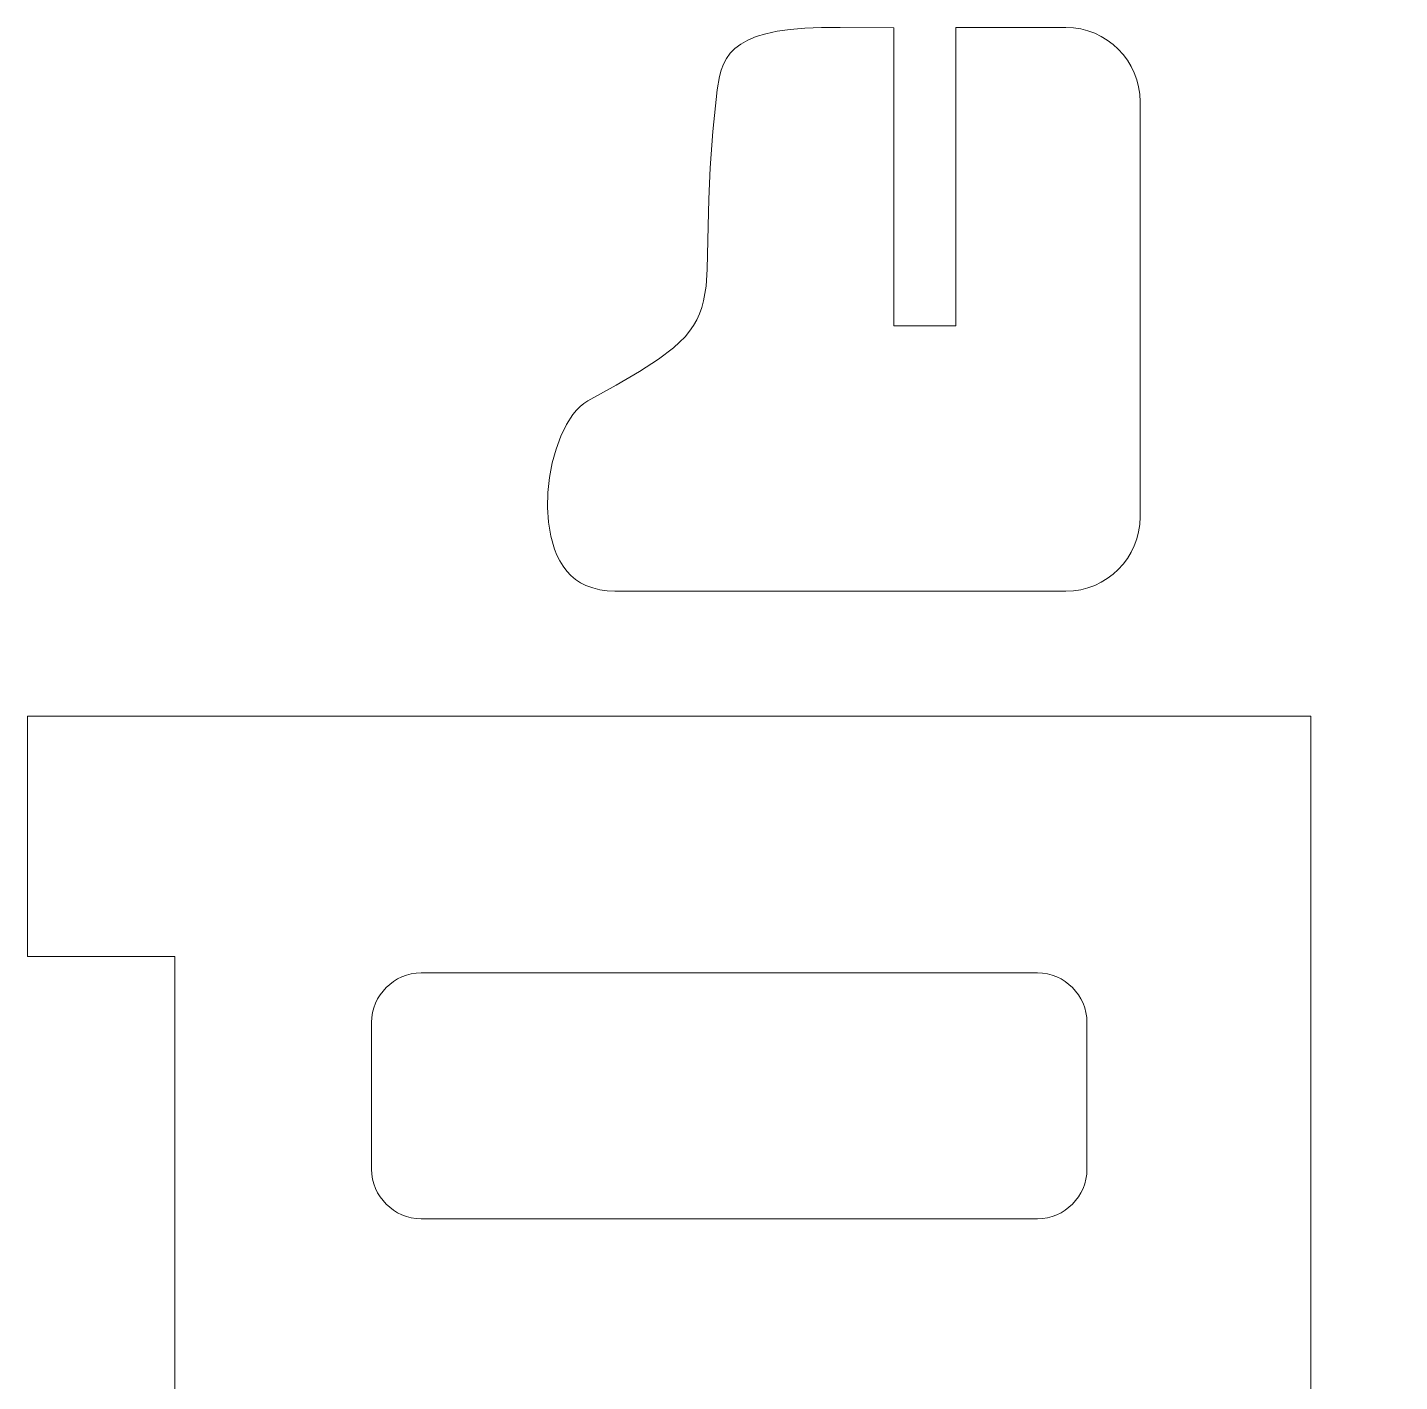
# Model space of a CAD drawing. Header units: millimetres. Extents: x -580 to 580, y -723 to 723.
# Drawn here: x 136.4 to 197.7, y 633.1 to 693.5 of the extents above; entities that cross this region are included whole.
import ezdxf

# ---------------------------------------------------------------- set-up
doc = ezdxf.new("R2010")
doc.units = ezdxf.units.MM
doc.header["$MEASUREMENT"] = 0
doc.layers.add('Camada 1', color=7, linetype='Continuous')

msp = doc.modelspace()

# ---------------------------------------------------------------- linework, layer by layer
at = {"layer": 'Camada 1', "color": 250, "lineweight": 9}
for points, knots in [([(182.7842, 668.3403), (182.7842, 668.3403), (162.642, 668.3403), (162.642, 668.3403), (162.642, 668.3403), (162.642, 668.3403), (162.304, 668.3577), (162.304, 668.3577), (162.304, 668.3577), (162.304, 668.3577), (161.9755, 668.4087), (161.9755, 668.4087), (161.9755, 668.4087), (161.9755, 668.4087), (161.658, 668.491), (161.658, 668.491), (161.658, 668.491), (161.658, 668.491), (161.3533, 668.6024), (161.3533, 668.6024), (161.3533, 668.6024), (161.3533, 668.6024), (161.1089, 668.7236), (161.1089, 668.7236), (161.1089, 668.7236), (161.1089, 668.7236), (160.8852, 668.8718), (160.8852, 668.8718), (160.8852, 668.8718), (160.8852, 668.8718), (160.6816, 669.0449), (160.6816, 669.0449), (160.6816, 669.0449), (160.6816, 669.0449), (160.4976, 669.2412), (160.4976, 669.2412), (160.4976, 669.2412), (160.4976, 669.2412), (160.333, 669.4589), (160.333, 669.4589), (160.333, 669.4589), (160.333, 669.4589), (160.187, 669.6964), (160.187, 669.6964), (160.187, 669.6964), (160.187, 669.6964), (160.0593, 669.9516), (160.0593, 669.9516), (160.0593, 669.9516), (160.0593, 669.9516), (159.9494, 670.2227), (159.9494, 670.2227), (159.9494, 670.2227), (159.9494, 670.2227), (159.7813, 670.806), (159.7813, 670.806), (159.7813, 670.806), (159.7813, 670.806), (159.6789, 671.4316), (159.6789, 671.4316), (159.6789, 671.4316), (159.6789, 671.4316), (159.6384, 672.0851), (159.6384, 672.0851), (159.6384, 672.0851), (159.6384, 672.0851), (159.6561, 672.7521), (159.6561, 672.7521), (159.6561, 672.7521), (159.6561, 672.7521), (159.7283, 673.4181), (159.7283, 673.4181), (159.7283, 673.4181), (159.7283, 673.4181), (159.8513, 674.0688), (159.8513, 674.0688), (159.8513, 674.0688), (159.8513, 674.0688), (160.0212, 674.6894), (160.0212, 674.6894), (160.0212, 674.6894), (160.0212, 674.6894), (160.2344, 675.2661), (160.2344, 675.2661), (160.2344, 675.2661), (160.2344, 675.2661), (160.4873, 675.7839), (160.4873, 675.7839), (160.4873, 675.7839), (160.4873, 675.7839), (160.7759, 676.2284), (160.7759, 676.2284), (160.7759, 676.2284), (160.7759, 676.2284), (160.9325, 676.4188), (160.9325, 676.4188), (160.9325, 676.4188), (160.9325, 676.4188), (161.0966, 676.5854), (161.0966, 676.5854), (161.0966, 676.5854), (161.0966, 676.5854), (161.2679, 676.7266), (161.2679, 676.7266), (161.2679, 676.7266), (161.2679, 676.7266), (161.4457, 676.8404), (161.4457, 676.8404), (161.4457, 676.8404), (161.4457, 676.8404), (162.7047, 677.5439), (162.7047, 677.5439), (162.7047, 677.5439), (162.7047, 677.5439), (163.7469, 678.1584), (163.7469, 678.1584), (163.7469, 678.1584), (163.7469, 678.1584), (164.593, 678.7074), (164.593, 678.7074), (164.593, 678.7074), (164.593, 678.7074), (165.2638, 679.2148), (165.2638, 679.2148), (165.2638, 679.2148), (165.2638, 679.2148), (165.54, 679.4605), (165.54, 679.4605), (165.54, 679.4605), (165.54, 679.4605), (165.7801, 679.7047), (165.7801, 679.7047), (165.7801, 679.7047), (165.7801, 679.7047), (165.9867, 679.9503), (165.9867, 679.9503), (165.9867, 679.9503), (165.9867, 679.9503), (166.1626, 680.2004), (166.1626, 680.2004), (166.1626, 680.2004), (166.1626, 680.2004), (166.3104, 680.458), (166.3104, 680.458), (166.3104, 680.458), (166.3104, 680.458), (166.4324, 680.726), (166.4324, 680.726), (166.4324, 680.726), (166.4324, 680.726), (166.5314, 681.0074), (166.5314, 681.0074), (166.5314, 681.0074), (166.5314, 681.0074), (166.6101, 681.3053), (166.6101, 681.3053), (166.6101, 681.3053), (166.6101, 681.3053), (166.7164, 681.9619), (166.7164, 681.9619), (166.7164, 681.9619), (166.7164, 681.9619), (166.7724, 682.7198), (166.7724, 682.7198), (166.7724, 682.7198), (166.7724, 682.7198), (166.8162, 684.6345), (166.8162, 684.6345), (166.8162, 684.6345), (166.8162, 684.6345), (166.8456, 685.8389), (166.8456, 685.8389), (166.8456, 685.8389), (166.8456, 685.8389), (166.9078, 687.2397), (166.9078, 687.2397), (166.9078, 687.2397), (166.9078, 687.2397), (167.0236, 688.8608), (167.0236, 688.8608), (167.0236, 688.8608), (167.0236, 688.8608), (167.2136, 690.7258), (167.2136, 690.7258), (167.2136, 690.7258), (167.2136, 690.7258), (167.3126, 691.3268), (167.3126, 691.3268), (167.3126, 691.3268), (167.3126, 691.3268), (167.3896, 691.6078), (167.3896, 691.6078), (167.3896, 691.6078), (167.3896, 691.6078), (167.4922, 691.874), (167.4922, 691.874), (167.4922, 691.874), (167.4922, 691.874), (167.626, 692.1244), (167.626, 692.1244), (167.626, 692.1244), (167.626, 692.1244), (167.7962, 692.3581), (167.7962, 692.3581), (167.7962, 692.3581), (167.7962, 692.3581), (168.0086, 692.5736), (168.0086, 692.5736), (168.0086, 692.5736), (168.0086, 692.5736), (168.2683, 692.7699), (168.2683, 692.7699), (168.2683, 692.7699), (168.2683, 692.7699), (168.5812, 692.9457), (168.5812, 692.9457), (168.5812, 692.9457), (168.5812, 692.9457), (168.9524, 693.1), (168.9524, 693.1), (168.9524, 693.1), (168.9524, 693.1), (169.3875, 693.2318), (169.3875, 693.2318), (169.3875, 693.2318), (169.3875, 693.2318), (169.892, 693.3396), (169.892, 693.3396), (169.892, 693.3396), (169.892, 693.3396), (170.4712, 693.4224), (170.4712, 693.4224), (170.4712, 693.4224), (170.4712, 693.4224), (171.1309, 693.4791), (171.1309, 693.4791), (171.1309, 693.4791), (171.1309, 693.4791), (171.8762, 693.5085), (171.8762, 693.5085), (171.8762, 693.5085), (171.8762, 693.5085), (172.7128, 693.5094), (172.7128, 693.5094), (172.7128, 693.5094), (172.7128, 693.5094), (175.1032, 693.4994), (175.1032, 693.4994), (175.1032, 693.4994), (175.1032, 693.4994), (175.1032, 680.1953), (175.1032, 680.1953), (175.1032, 680.1953), (175.1032, 680.1953), (177.8685, 680.1953), (177.8685, 680.1953), (177.8685, 680.1953), (177.8685, 680.1953), (177.8685, 693.5094), (177.8685, 693.5094), (177.8685, 693.5094), (177.8685, 693.5094), (182.7842, 693.5094), (182.7842, 693.5094), (182.7842, 693.5094), (182.7842, 693.5094), (183.1224, 693.4922), (183.1224, 693.4922), (183.1224, 693.4922), (183.1224, 693.4922), (183.4512, 693.4417), (183.4512, 693.4417), (183.4512, 693.4417), (183.4512, 693.4417), (183.7687, 693.3596), (183.7687, 693.3596), (183.7687, 693.3596), (183.7687, 693.3596), (184.0729, 693.2478), (184.0729, 693.2478), (184.0729, 693.2478), (184.0729, 693.2478), (184.3631, 693.1077), (184.3631, 693.1077), (184.3631, 693.1077), (184.3631, 693.1077), (184.6368, 692.9409), (184.6368, 692.9409), (184.6368, 692.9409), (184.6368, 692.9409), (184.8924, 692.7493), (184.8924, 692.7493), (184.8924, 692.7493), (184.8924, 692.7493), (185.1281, 692.5348), (185.1281, 692.5348), (185.1281, 692.5348), (185.1281, 692.5348), (185.3425, 692.2991), (185.3425, 692.2991), (185.3425, 692.2991), (185.3425, 692.2991), (185.5339, 692.0433), (185.5339, 692.0433), (185.5339, 692.0433), (185.5339, 692.0433), (185.7006, 691.7695), (185.7006, 691.7695), (185.7006, 691.7695), (185.7006, 691.7695), (185.8405, 691.4796), (185.8405, 691.4796), (185.8405, 691.4796), (185.8405, 691.4796), (185.9524, 691.1751), (185.9524, 691.1751), (185.9524, 691.1751), (185.9524, 691.1751), (186.0346, 690.8577), (186.0346, 690.8577), (186.0346, 690.8577), (186.0346, 690.8577), (186.0853, 690.529), (186.0853, 690.529), (186.0853, 690.529), (186.0853, 690.529), (186.1026, 690.191), (186.1026, 690.191), (186.1026, 690.191), (186.1026, 690.191), (186.1026, 671.6587), (186.1026, 671.6587), (186.1026, 671.6587), (186.1026, 671.6587), (186.0854, 671.3206), (186.0854, 671.3206), (186.0854, 671.3206), (186.0854, 671.3206), (186.0349, 670.992), (186.0349, 670.992), (186.0349, 670.992), (186.0349, 670.992), (185.9529, 670.6745), (185.9529, 670.6745), (185.9529, 670.6745), (185.9529, 670.6745), (185.841, 670.37), (185.841, 670.37), (185.841, 670.37), (185.841, 670.37), (185.701, 670.0802), (185.701, 670.0802), (185.701, 670.0802), (185.701, 670.0802), (185.5344, 669.8068), (185.5344, 669.8068), (185.5344, 669.8068), (185.5344, 669.8068), (185.3428, 669.5513), (185.3428, 669.5513), (185.3428, 669.5513), (185.3428, 669.5513), (185.1281, 669.3152), (185.1281, 669.3152), (185.1281, 669.3152), (185.1281, 669.3152), (184.8921, 669.1007), (184.8921, 669.1007), (184.8921, 669.1007), (184.8921, 669.1007), (184.6362, 668.9091), (184.6362, 668.9091), (184.6362, 668.9091), (184.6362, 668.9091), (184.3625, 668.7424), (184.3625, 668.7424), (184.3625, 668.7424), (184.3625, 668.7424), (184.0729, 668.6024), (184.0729, 668.6024), (184.0729, 668.6024), (184.0729, 668.6024), (183.7684, 668.4905), (183.7684, 668.4905), (183.7684, 668.4905), (183.7684, 668.4905), (183.451, 668.4083), (183.451, 668.4083), (183.451, 668.4083), (183.451, 668.4083), (183.1223, 668.3576), (183.1223, 668.3576), (183.1223, 668.3576), (183.1223, 668.3576), (182.7842, 668.3403), (182.7842, 668.3403), (182.7842, 668.3403), (182.7842, 668.3403), (182.7842, 668.3403), (182.7842, 668.3403)], [0, 0, 0, 0, 0.009901, 0.009901, 0.009901, 0.009901, 0.019802, 0.019802, 0.019802, 0.019802, 0.029703, 0.029703, 0.029703, 0.029703, 0.039604, 0.039604, 0.039604, 0.039604, 0.049505, 0.049505, 0.049505, 0.049505, 0.0594059, 0.0594059, 0.0594059, 0.0594059, 0.0693069, 0.0693069, 0.0693069, 0.0693069, 0.0792079, 0.0792079, 0.0792079, 0.0792079, 0.0891089, 0.0891089, 0.0891089, 0.0891089, 0.0990099, 0.0990099, 0.0990099, 0.0990099, 0.1089109, 0.1089109, 0.1089109, 0.1089109, 0.1188119, 0.1188119, 0.1188119, 0.1188119, 0.1287129, 0.1287129, 0.1287129, 0.1287129, 0.1386139, 0.1386139, 0.1386139, 0.1386139, 0.1485149, 0.1485149, 0.1485149, 0.1485149, 0.1584158, 0.1584158, 0.1584158, 0.1584158, 0.1683168, 0.1683168, 0.1683168, 0.1683168, 0.1782178, 0.1782178, 0.1782178, 0.1782178, 0.1881188, 0.1881188, 0.1881188, 0.1881188, 0.1980198, 0.1980198, 0.1980198, 0.1980198, 0.2079208, 0.2079208, 0.2079208, 0.2079208, 0.2178218, 0.2178218, 0.2178218, 0.2178218, 0.2277228, 0.2277228, 0.2277228, 0.2277228, 0.2376238, 0.2376238, 0.2376238, 0.2376238, 0.2475248, 0.2475248, 0.2475248, 0.2475248, 0.2574257, 0.2574257, 0.2574257, 0.2574257, 0.2673267, 0.2673267, 0.2673267, 0.2673267, 0.2772277, 0.2772277, 0.2772277, 0.2772277, 0.2871287, 0.2871287, 0.2871287, 0.2871287, 0.2970297, 0.2970297, 0.2970297, 0.2970297, 0.3069307, 0.3069307, 0.3069307, 0.3069307, 0.3168317, 0.3168317, 0.3168317, 0.3168317, 0.3267327, 0.3267327, 0.3267327, 0.3267327, 0.3366337, 0.3366337, 0.3366337, 0.3366337, 0.3465347, 0.3465347, 0.3465347, 0.3465347, 0.3564356, 0.3564356, 0.3564356, 0.3564356, 0.3663366, 0.3663366, 0.3663366, 0.3663366, 0.3762376, 0.3762376, 0.3762376, 0.3762376, 0.3861386, 0.3861386, 0.3861386, 0.3861386, 0.3960396, 0.3960396, 0.3960396, 0.3960396, 0.4059406, 0.4059406, 0.4059406, 0.4059406, 0.4158416, 0.4158416, 0.4158416, 0.4158416, 0.4257426, 0.4257426, 0.4257426, 0.4257426, 0.4356436, 0.4356436, 0.4356436, 0.4356436, 0.4455446, 0.4455446, 0.4455446, 0.4455446, 0.4554455, 0.4554455, 0.4554455, 0.4554455, 0.4653465, 0.4653465, 0.4653465, 0.4653465, 0.4752475, 0.4752475, 0.4752475, 0.4752475, 0.4851485, 0.4851485, 0.4851485, 0.4851485, 0.4950495, 0.4950495, 0.4950495, 0.4950495, 0.5049505, 0.5049505, 0.5049505, 0.5049505, 0.5148515, 0.5148515, 0.5148515, 0.5148515, 0.5247525, 0.5247525, 0.5247525, 0.5247525, 0.5346535, 0.5346535, 0.5346535, 0.5346535, 0.5445545, 0.5445545, 0.5445545, 0.5445545, 0.5544554, 0.5544554, 0.5544554, 0.5544554, 0.5643564, 0.5643564, 0.5643564, 0.5643564, 0.5742574, 0.5742574, 0.5742574, 0.5742574, 0.5841584, 0.5841584, 0.5841584, 0.5841584, 0.5940594, 0.5940594, 0.5940594, 0.5940594, 0.6039604, 0.6039604, 0.6039604, 0.6039604, 0.6138614, 0.6138614, 0.6138614, 0.6138614, 0.6237624, 0.6237624, 0.6237624, 0.6237624, 0.6336634, 0.6336634, 0.6336634, 0.6336634, 0.6435644, 0.6435644, 0.6435644, 0.6435644, 0.6534653, 0.6534653, 0.6534653, 0.6534653, 0.6633663, 0.6633663, 0.6633663, 0.6633663, 0.6732673, 0.6732673, 0.6732673, 0.6732673, 0.6831683, 0.6831683, 0.6831683, 0.6831683, 0.6930693, 0.6930693, 0.6930693, 0.6930693, 0.7029703, 0.7029703, 0.7029703, 0.7029703, 0.7128713, 0.7128713, 0.7128713, 0.7128713, 0.7227723, 0.7227723, 0.7227723, 0.7227723, 0.7326733, 0.7326733, 0.7326733, 0.7326733, 0.7425743, 0.7425743, 0.7425743, 0.7425743, 0.7524752, 0.7524752, 0.7524752, 0.7524752, 0.7623762, 0.7623762, 0.7623762, 0.7623762, 0.7722772, 0.7722772, 0.7722772, 0.7722772, 0.7821782, 0.7821782, 0.7821782, 0.7821782, 0.7920792, 0.7920792, 0.7920792, 0.7920792, 0.8019802, 0.8019802, 0.8019802, 0.8019802, 0.8118812, 0.8118812, 0.8118812, 0.8118812, 0.8217822, 0.8217822, 0.8217822, 0.8217822, 0.8316832, 0.8316832, 0.8316832, 0.8316832, 0.8415842, 0.8415842, 0.8415842, 0.8415842, 0.8514851, 0.8514851, 0.8514851, 0.8514851, 0.8613861, 0.8613861, 0.8613861, 0.8613861, 0.8712871, 0.8712871, 0.8712871, 0.8712871, 0.8811881, 0.8811881, 0.8811881, 0.8811881, 0.8910891, 0.8910891, 0.8910891, 0.8910891, 0.9009901, 0.9009901, 0.9009901, 0.9009901, 0.9108911, 0.9108911, 0.9108911, 0.9108911, 0.9207921, 0.9207921, 0.9207921, 0.9207921, 0.9306931, 0.9306931, 0.9306931, 0.9306931, 0.9405941, 0.9405941, 0.9405941, 0.9405941, 0.950495, 0.950495, 0.950495, 0.950495, 0.960396, 0.960396, 0.960396, 0.960396, 0.970297, 0.970297, 0.970297, 0.970297, 0.980198, 0.980198, 0.980198, 0.980198, 1, 1, 1, 1]), ([(335.9434, 630.431), (335.9434, 630.431), (335.9434, 619.3696), (335.9434, 619.3696), (335.9434, 619.3696), (335.9434, 619.3696), (332.5293, 619.3696), (332.5293, 619.3696), (332.5293, 619.3696), (332.5293, 619.3696), (332.5293, 613.7465), (332.5293, 613.7465), (332.5293, 613.7465), (332.5293, 613.7465), (193.7291, 613.7465), (193.7291, 613.7465), (193.7291, 613.7465), (193.7291, 613.7465), (193.7291, 611.7007), (193.7291, 611.7007), (193.7291, 611.7007), (193.7291, 611.7007), (167.2492, 611.7007), (167.2492, 611.7007), (167.2492, 611.7007), (167.2492, 611.7007), (167.2492, 608.9353), (167.2492, 608.9353), (167.2492, 608.9353), (167.2492, 608.9353), (193.7291, 608.9353), (193.7291, 608.9353), (193.7291, 608.9353), (193.7291, 608.9353), (193.7291, 602.7404), (193.7291, 602.7404), (193.7291, 602.7404), (193.7291, 602.7404), (193.709, 602.3461), (193.709, 602.3461), (193.709, 602.3461), (193.709, 602.3461), (193.6501, 601.9627), (193.6501, 601.9627), (193.6501, 601.9627), (193.6501, 601.9627), (193.5544, 601.5924), (193.5544, 601.5924), (193.5544, 601.5924), (193.5544, 601.5924), (193.4236, 601.2373), (193.4236, 601.2373), (193.4236, 601.2373), (193.4236, 601.2373), (193.2601, 600.899), (193.2601, 600.899), (193.2601, 600.899), (193.2601, 600.899), (193.0656, 600.5797), (193.0656, 600.5797), (193.0656, 600.5797), (193.0656, 600.5797), (192.8423, 600.2815), (192.8423, 600.2815), (192.8423, 600.2815), (192.8423, 600.2815), (192.5919, 600.0061), (192.5919, 600.0061), (192.5919, 600.0061), (192.5919, 600.0061), (192.3166, 599.7559), (192.3166, 599.7559), (192.3166, 599.7559), (192.3166, 599.7559), (192.0184, 599.5325), (192.0184, 599.5325), (192.0184, 599.5325), (192.0184, 599.5325), (191.6992, 599.338), (191.6992, 599.338), (191.6992, 599.338), (191.6992, 599.338), (191.3609, 599.1744), (191.3609, 599.1744), (191.3609, 599.1744), (191.3609, 599.1744), (191.0056, 599.0438), (191.0056, 599.0438), (191.0056, 599.0438), (191.0056, 599.0438), (190.6353, 598.948), (190.6353, 598.948), (190.6353, 598.948), (190.6353, 598.948), (190.2521, 598.889), (190.2521, 598.889), (190.2521, 598.889), (190.2521, 598.889), (189.8576, 598.8689), (189.8576, 598.8689), (189.8576, 598.8689), (189.8576, 598.8689), (146.8713, 598.8689), (146.8713, 598.8689), (146.8713, 598.8689), (146.8713, 598.8689), (146.477, 598.889), (146.477, 598.889), (146.477, 598.889), (146.477, 598.889), (146.0936, 598.948), (146.0936, 598.948), (146.0936, 598.948), (146.0936, 598.948), (145.7234, 599.0438), (145.7234, 599.0438), (145.7234, 599.0438), (145.7234, 599.0438), (145.3682, 599.1744), (145.3682, 599.1744), (145.3682, 599.1744), (145.3682, 599.1744), (145.0299, 599.338), (145.0299, 599.338), (145.0299, 599.338), (145.0299, 599.338), (144.7107, 599.5325), (144.7107, 599.5325), (144.7107, 599.5325), (144.7107, 599.5325), (144.4124, 599.7559), (144.4124, 599.7559), (144.4124, 599.7559), (144.4124, 599.7559), (144.1371, 600.0061), (144.1371, 600.0061), (144.1371, 600.0061), (144.1371, 600.0061), (143.8868, 600.2815), (143.8868, 600.2815), (143.8868, 600.2815), (143.8868, 600.2815), (143.6634, 600.5797), (143.6634, 600.5797), (143.6634, 600.5797), (143.6634, 600.5797), (143.4689, 600.899), (143.4689, 600.899), (143.4689, 600.899), (143.4689, 600.899), (143.3053, 601.2373), (143.3053, 601.2373), (143.3053, 601.2373), (143.3053, 601.2373), (143.1747, 601.5924), (143.1747, 601.5924), (143.1747, 601.5924), (143.1747, 601.5924), (143.0789, 601.9627), (143.0789, 601.9627), (143.0789, 601.9627), (143.0789, 601.9627), (143.0199, 602.3461), (143.0199, 602.3461), (143.0199, 602.3461), (143.0199, 602.3461), (142.9998, 602.7404), (142.9998, 602.7404), (142.9998, 602.7404), (142.9998, 602.7404), (142.9998, 652.0367), (142.9998, 652.0367), (142.9998, 652.0367), (142.9998, 652.0367), (136.415, 652.0367), (136.415, 652.0367), (136.415, 652.0367), (136.415, 652.0367), (136.415, 662.7679), (136.415, 662.7679), (136.415, 662.7679), (136.415, 662.7679), (193.7291, 662.7679), (193.7291, 662.7679), (193.7291, 662.7679), (193.7291, 662.7679), (193.7291, 622.6476), (193.7291, 622.6476), (193.7291, 622.6476), (193.7291, 622.6476), (311.9822, 622.6476), (311.9822, 622.6476), (311.9822, 622.6476), (311.9822, 622.6476), (312.1716, 623.3584), (312.1716, 623.3584), (312.1716, 623.3584), (312.1716, 623.3584), (312.4179, 624.0257), (312.4179, 624.0257), (312.4179, 624.0257), (312.4179, 624.0257), (312.7222, 624.6486), (312.7222, 624.6486), (312.7222, 624.6486), (312.7222, 624.6486), (313.0856, 625.2264), (313.0856, 625.2264), (313.0856, 625.2264), (313.0856, 625.2264), (313.509, 625.758), (313.509, 625.758), (313.509, 625.758), (313.509, 625.758), (313.9942, 626.2428), (313.9942, 626.2428), (313.9942, 626.2428), (313.9942, 626.2428), (314.5417, 626.6796), (314.5417, 626.6796), (314.5417, 626.6796), (314.5417, 626.6796), (315.153, 627.0679), (315.153, 627.0679), (315.153, 627.0679), (315.153, 627.0679), (315.8289, 627.4065), (315.8289, 627.4065), (315.8289, 627.4065), (315.8289, 627.4065), (316.5708, 627.6949), (316.5708, 627.6949), (316.5708, 627.6949), (316.5708, 627.6949), (317.3797, 627.9318), (317.3797, 627.9318), (317.3797, 627.9318), (317.3797, 627.9318), (318.2568, 628.1168), (318.2568, 628.1168), (318.2568, 628.1168), (318.2568, 628.1168), (319.2032, 628.2487), (319.2032, 628.2487), (319.2032, 628.2487), (319.2032, 628.2487), (320.22, 628.3267), (320.22, 628.3267), (320.22, 628.3267), (320.22, 628.3267), (321.3084, 628.35), (321.3084, 628.35), (321.3084, 628.35), (321.3084, 628.35), (322.4695, 628.3177), (322.4695, 628.3177), (322.4695, 628.3177), (322.4695, 628.3177), (322.6651, 629.8689), (322.6651, 629.8689), (322.6651, 629.8689), (322.6651, 629.8689), (322.8943, 631.3509), (322.8943, 631.3509), (322.8943, 631.3509), (322.8943, 631.3509), (323.0323, 632.0542), (323.0323, 632.0542), (323.0323, 632.0542), (323.0323, 632.0542), (323.1917, 632.7259), (323.1917, 632.7259), (323.1917, 632.7259), (323.1917, 632.7259), (323.3769, 633.3615), (323.3769, 633.3615), (323.3769, 633.3615), (323.3769, 633.3615), (323.5923, 633.9562), (323.5923, 633.9562), (323.5923, 633.9562), (323.5923, 633.9562), (323.842, 634.5051), (323.842, 634.5051), (323.842, 634.5051), (323.842, 634.5051), (324.1305, 635.0037), (324.1305, 635.0037), (324.1305, 635.0037), (324.1305, 635.0037), (324.4621, 635.4471), (324.4621, 635.4471), (324.4621, 635.4471), (324.4621, 635.4471), (324.8412, 635.8307), (324.8412, 635.8307), (324.8412, 635.8307), (324.8412, 635.8307), (325.0501, 635.9986), (325.0501, 635.9986), (325.0501, 635.9986), (325.0501, 635.9986), (325.2723, 636.1497), (325.2723, 636.1497), (325.2723, 636.1497), (325.2723, 636.1497), (325.5086, 636.2835), (325.5086, 636.2835), (325.5086, 636.2835), (325.5086, 636.2835), (325.7595, 636.3993), (325.7595, 636.3993), (325.7595, 636.3993), (325.7595, 636.3993), (326.0254, 636.4968), (326.0254, 636.4968), (326.0254, 636.4968), (326.0254, 636.4968), (326.3071, 636.575), (326.3071, 636.575), (326.3071, 636.575), (326.3071, 636.575), (326.6049, 636.6336), (326.6049, 636.6336), (326.6049, 636.6336), (326.6049, 636.6336), (326.9195, 636.6718), (326.9195, 636.6718), (326.9195, 636.6718), (326.9195, 636.6718), (332.5293, 636.6718), (332.5293, 636.6718), (332.5293, 636.6718), (332.5293, 636.6718), (332.5293, 630.431), (332.5293, 630.431), (332.5293, 630.431), (332.5293, 630.431), (335.9434, 630.431), (335.9434, 630.431), (335.9434, 630.431), (335.9434, 630.431), (335.9434, 630.431), (335.9434, 630.431)], [0, 0, 0, 0, 0.0114943, 0.0114943, 0.0114943, 0.0114943, 0.0229885, 0.0229885, 0.0229885, 0.0229885, 0.0344828, 0.0344828, 0.0344828, 0.0344828, 0.045977, 0.045977, 0.045977, 0.045977, 0.0574713, 0.0574713, 0.0574713, 0.0574713, 0.0689655, 0.0689655, 0.0689655, 0.0689655, 0.0804598, 0.0804598, 0.0804598, 0.0804598, 0.091954, 0.091954, 0.091954, 0.091954, 0.1034483, 0.1034483, 0.1034483, 0.1034483, 0.1149425, 0.1149425, 0.1149425, 0.1149425, 0.1264368, 0.1264368, 0.1264368, 0.1264368, 0.137931, 0.137931, 0.137931, 0.137931, 0.1494253, 0.1494253, 0.1494253, 0.1494253, 0.1609195, 0.1609195, 0.1609195, 0.1609195, 0.1724138, 0.1724138, 0.1724138, 0.1724138, 0.183908, 0.183908, 0.183908, 0.183908, 0.1954023, 0.1954023, 0.1954023, 0.1954023, 0.2068966, 0.2068966, 0.2068966, 0.2068966, 0.2183908, 0.2183908, 0.2183908, 0.2183908, 0.2298851, 0.2298851, 0.2298851, 0.2298851, 0.2413793, 0.2413793, 0.2413793, 0.2413793, 0.2528736, 0.2528736, 0.2528736, 0.2528736, 0.2643678, 0.2643678, 0.2643678, 0.2643678, 0.2758621, 0.2758621, 0.2758621, 0.2758621, 0.2873563, 0.2873563, 0.2873563, 0.2873563, 0.2988506, 0.2988506, 0.2988506, 0.2988506, 0.3103448, 0.3103448, 0.3103448, 0.3103448, 0.3218391, 0.3218391, 0.3218391, 0.3218391, 0.3333333, 0.3333333, 0.3333333, 0.3333333, 0.3448276, 0.3448276, 0.3448276, 0.3448276, 0.3563218, 0.3563218, 0.3563218, 0.3563218, 0.3678161, 0.3678161, 0.3678161, 0.3678161, 0.3793103, 0.3793103, 0.3793103, 0.3793103, 0.3908046, 0.3908046, 0.3908046, 0.3908046, 0.4022989, 0.4022989, 0.4022989, 0.4022989, 0.4137931, 0.4137931, 0.4137931, 0.4137931, 0.4252874, 0.4252874, 0.4252874, 0.4252874, 0.4367816, 0.4367816, 0.4367816, 0.4367816, 0.4482759, 0.4482759, 0.4482759, 0.4482759, 0.4597701, 0.4597701, 0.4597701, 0.4597701, 0.4712644, 0.4712644, 0.4712644, 0.4712644, 0.4827586, 0.4827586, 0.4827586, 0.4827586, 0.4942529, 0.4942529, 0.4942529, 0.4942529, 0.5057471, 0.5057471, 0.5057471, 0.5057471, 0.5172414, 0.5172414, 0.5172414, 0.5172414, 0.5287356, 0.5287356, 0.5287356, 0.5287356, 0.5402299, 0.5402299, 0.5402299, 0.5402299, 0.5517241, 0.5517241, 0.5517241, 0.5517241, 0.5632184, 0.5632184, 0.5632184, 0.5632184, 0.5747126, 0.5747126, 0.5747126, 0.5747126, 0.5862069, 0.5862069, 0.5862069, 0.5862069, 0.5977011, 0.5977011, 0.5977011, 0.5977011, 0.6091954, 0.6091954, 0.6091954, 0.6091954, 0.6206897, 0.6206897, 0.6206897, 0.6206897, 0.6321839, 0.6321839, 0.6321839, 0.6321839, 0.6436782, 0.6436782, 0.6436782, 0.6436782, 0.6551724, 0.6551724, 0.6551724, 0.6551724, 0.6666667, 0.6666667, 0.6666667, 0.6666667, 0.6781609, 0.6781609, 0.6781609, 0.6781609, 0.6896552, 0.6896552, 0.6896552, 0.6896552, 0.7011494, 0.7011494, 0.7011494, 0.7011494, 0.7126437, 0.7126437, 0.7126437, 0.7126437, 0.7241379, 0.7241379, 0.7241379, 0.7241379, 0.7356322, 0.7356322, 0.7356322, 0.7356322, 0.7471264, 0.7471264, 0.7471264, 0.7471264, 0.7586207, 0.7586207, 0.7586207, 0.7586207, 0.7701149, 0.7701149, 0.7701149, 0.7701149, 0.7816092, 0.7816092, 0.7816092, 0.7816092, 0.7931034, 0.7931034, 0.7931034, 0.7931034, 0.8045977, 0.8045977, 0.8045977, 0.8045977, 0.816092, 0.816092, 0.816092, 0.816092, 0.8275862, 0.8275862, 0.8275862, 0.8275862, 0.8390805, 0.8390805, 0.8390805, 0.8390805, 0.8505747, 0.8505747, 0.8505747, 0.8505747, 0.862069, 0.862069, 0.862069, 0.862069, 0.8735632, 0.8735632, 0.8735632, 0.8735632, 0.8850575, 0.8850575, 0.8850575, 0.8850575, 0.8965517, 0.8965517, 0.8965517, 0.8965517, 0.908046, 0.908046, 0.908046, 0.908046, 0.9195402, 0.9195402, 0.9195402, 0.9195402, 0.9310345, 0.9310345, 0.9310345, 0.9310345, 0.9425287, 0.9425287, 0.9425287, 0.9425287, 0.954023, 0.954023, 0.954023, 0.954023, 0.9655172, 0.9655172, 0.9655172, 0.9655172, 0.9770115, 0.9770115, 0.9770115, 0.9770115, 1, 1, 1, 1])]:
    msp.add_open_spline(points, degree=3, knots=knots, dxfattribs=at)
at = {"layer": 'Camada 1', "color": 240, "lineweight": 9}
msp.add_open_spline([(183.7296, 649.0927), (183.7296, 649.0927), (183.7296, 642.5421), (183.7296, 642.5421), (183.7296, 642.5421), (183.7296, 642.5421), (183.7182, 642.3167), (183.7182, 642.3167), (183.7182, 642.3167), (183.7182, 642.3167), (183.6844, 642.0977), (183.6844, 642.0977), (183.6844, 642.0977), (183.6844, 642.0977), (183.6298, 641.8862), (183.6298, 641.8862), (183.6298, 641.8862), (183.6298, 641.8862), (183.5551, 641.6832), (183.5551, 641.6832), (183.5551, 641.6832), (183.5551, 641.6832), (183.4616, 641.4899), (183.4616, 641.4899), (183.4616, 641.4899), (183.4616, 641.4899), (183.3505, 641.3075), (183.3505, 641.3075), (183.3505, 641.3075), (183.3505, 641.3075), (183.0798, 640.9796), (183.0798, 640.9796), (183.0798, 640.9796), (183.0798, 640.9796), (182.7521, 640.7091), (182.7521, 640.7091), (182.7521, 640.7091), (182.7521, 640.7091), (182.5696, 640.5979), (182.5696, 640.5979), (182.5696, 640.5979), (182.5696, 640.5979), (182.3763, 640.5044), (182.3763, 640.5044), (182.3763, 640.5044), (182.3763, 640.5044), (182.1734, 640.4298), (182.1734, 640.4298), (182.1734, 640.4298), (182.1734, 640.4298), (181.9617, 640.375), (181.9617, 640.375), (181.9617, 640.375), (181.9617, 640.375), (181.7427, 640.3413), (181.7427, 640.3413), (181.7427, 640.3413), (181.7427, 640.3413), (181.5173, 640.3298), (181.5173, 640.3298), (181.5173, 640.3298), (181.5173, 640.3298), (153.9921, 640.3298), (153.9921, 640.3298), (153.9921, 640.3298), (153.9921, 640.3298), (153.7668, 640.3413), (153.7668, 640.3413), (153.7668, 640.3413), (153.7668, 640.3413), (153.5477, 640.375), (153.5477, 640.375), (153.5477, 640.375), (153.5477, 640.375), (153.3362, 640.4298), (153.3362, 640.4298), (153.3362, 640.4298), (153.3362, 640.4298), (153.1332, 640.5044), (153.1332, 640.5044), (153.1332, 640.5044), (153.1332, 640.5044), (152.9399, 640.5979), (152.9399, 640.5979), (152.9399, 640.5979), (152.9399, 640.5979), (152.7575, 640.7091), (152.7575, 640.7091), (152.7575, 640.7091), (152.7575, 640.7091), (152.4297, 640.9796), (152.4297, 640.9796), (152.4297, 640.9796), (152.4297, 640.9796), (152.1591, 641.3075), (152.1591, 641.3075), (152.1591, 641.3075), (152.1591, 641.3075), (152.0479, 641.4899), (152.0479, 641.4899), (152.0479, 641.4899), (152.0479, 641.4899), (151.9544, 641.6832), (151.9544, 641.6832), (151.9544, 641.6832), (151.9544, 641.6832), (151.8798, 641.8862), (151.8798, 641.8862), (151.8798, 641.8862), (151.8798, 641.8862), (151.825, 642.0977), (151.825, 642.0977), (151.825, 642.0977), (151.825, 642.0977), (151.7914, 642.3167), (151.7914, 642.3167), (151.7914, 642.3167), (151.7914, 642.3167), (151.7798, 642.5421), (151.7798, 642.5421), (151.7798, 642.5421), (151.7798, 642.5421), (151.7798, 649.0927), (151.7798, 649.0927), (151.7798, 649.0927), (151.7798, 649.0927), (151.7914, 649.3181), (151.7914, 649.3181), (151.7914, 649.3181), (151.7914, 649.3181), (151.825, 649.537), (151.825, 649.537), (151.825, 649.537), (151.825, 649.537), (151.8798, 649.7486), (151.8798, 649.7486), (151.8798, 649.7486), (151.8798, 649.7486), (151.9544, 649.9517), (151.9544, 649.9517), (151.9544, 649.9517), (151.9544, 649.9517), (152.0479, 650.145), (152.0479, 650.145), (152.0479, 650.145), (152.0479, 650.145), (152.1591, 650.3274), (152.1591, 650.3274), (152.1591, 650.3274), (152.1591, 650.3274), (152.4297, 650.6551), (152.4297, 650.6551), (152.4297, 650.6551), (152.4297, 650.6551), (152.7575, 650.9258), (152.7575, 650.9258), (152.7575, 650.9258), (152.7575, 650.9258), (152.9399, 651.037), (152.9399, 651.037), (152.9399, 651.037), (152.9399, 651.037), (153.1332, 651.1305), (153.1332, 651.1305), (153.1332, 651.1305), (153.1332, 651.1305), (153.3362, 651.2051), (153.3362, 651.2051), (153.3362, 651.2051), (153.3362, 651.2051), (153.5477, 651.2599), (153.5477, 651.2599), (153.5477, 651.2599), (153.5477, 651.2599), (153.7668, 651.2935), (153.7668, 651.2935), (153.7668, 651.2935), (153.7668, 651.2935), (153.9921, 651.305), (153.9921, 651.305), (153.9921, 651.305), (153.9921, 651.305), (181.5173, 651.305), (181.5173, 651.305), (181.5173, 651.305), (181.5173, 651.305), (181.7427, 651.2935), (181.7427, 651.2935), (181.7427, 651.2935), (181.7427, 651.2935), (181.9617, 651.2599), (181.9617, 651.2599), (181.9617, 651.2599), (181.9617, 651.2599), (182.1734, 651.2051), (182.1734, 651.2051), (182.1734, 651.2051), (182.1734, 651.2051), (182.3763, 651.1305), (182.3763, 651.1305), (182.3763, 651.1305), (182.3763, 651.1305), (182.5696, 651.037), (182.5696, 651.037), (182.5696, 651.037), (182.5696, 651.037), (182.7521, 650.9258), (182.7521, 650.9258), (182.7521, 650.9258), (182.7521, 650.9258), (183.0798, 650.6551), (183.0798, 650.6551), (183.0798, 650.6551), (183.0798, 650.6551), (183.3505, 650.3274), (183.3505, 650.3274), (183.3505, 650.3274), (183.3505, 650.3274), (183.4616, 650.145), (183.4616, 650.145), (183.4616, 650.145), (183.4616, 650.145), (183.5551, 649.9517), (183.5551, 649.9517), (183.5551, 649.9517), (183.5551, 649.9517), (183.6298, 649.7486), (183.6298, 649.7486), (183.6298, 649.7486), (183.6298, 649.7486), (183.6844, 649.537), (183.6844, 649.537), (183.6844, 649.537), (183.6844, 649.537), (183.7182, 649.3181), (183.7182, 649.3181), (183.7182, 649.3181), (183.7182, 649.3181), (183.7296, 649.0927), (183.7296, 649.0927), (183.7296, 649.0927), (183.7296, 649.0927), (183.7296, 649.0927), (183.7296, 649.0927)], degree=3, knots=[0, 0, 0, 0, 0.016129, 0.016129, 0.016129, 0.016129, 0.0322581, 0.0322581, 0.0322581, 0.0322581, 0.0483871, 0.0483871, 0.0483871, 0.0483871, 0.0645161, 0.0645161, 0.0645161, 0.0645161, 0.0806452, 0.0806452, 0.0806452, 0.0806452, 0.0967742, 0.0967742, 0.0967742, 0.0967742, 0.1129032, 0.1129032, 0.1129032, 0.1129032, 0.1290323, 0.1290323, 0.1290323, 0.1290323, 0.1451613, 0.1451613, 0.1451613, 0.1451613, 0.1612903, 0.1612903, 0.1612903, 0.1612903, 0.1774194, 0.1774194, 0.1774194, 0.1774194, 0.1935484, 0.1935484, 0.1935484, 0.1935484, 0.2096774, 0.2096774, 0.2096774, 0.2096774, 0.2258065, 0.2258065, 0.2258065, 0.2258065, 0.2419355, 0.2419355, 0.2419355, 0.2419355, 0.2580645, 0.2580645, 0.2580645, 0.2580645, 0.2741935, 0.2741935, 0.2741935, 0.2741935, 0.2903226, 0.2903226, 0.2903226, 0.2903226, 0.3064516, 0.3064516, 0.3064516, 0.3064516, 0.3225806, 0.3225806, 0.3225806, 0.3225806, 0.3387097, 0.3387097, 0.3387097, 0.3387097, 0.3548387, 0.3548387, 0.3548387, 0.3548387, 0.3709677, 0.3709677, 0.3709677, 0.3709677, 0.3870968, 0.3870968, 0.3870968, 0.3870968, 0.4032258, 0.4032258, 0.4032258, 0.4032258, 0.4193548, 0.4193548, 0.4193548, 0.4193548, 0.4354839, 0.4354839, 0.4354839, 0.4354839, 0.4516129, 0.4516129, 0.4516129, 0.4516129, 0.4677419, 0.4677419, 0.4677419, 0.4677419, 0.483871, 0.483871, 0.483871, 0.483871, 0.5, 0.5, 0.5, 0.5, 0.516129, 0.516129, 0.516129, 0.516129, 0.5322581, 0.5322581, 0.5322581, 0.5322581, 0.5483871, 0.5483871, 0.5483871, 0.5483871, 0.5645161, 0.5645161, 0.5645161, 0.5645161, 0.5806452, 0.5806452, 0.5806452, 0.5806452, 0.5967742, 0.5967742, 0.5967742, 0.5967742, 0.6129032, 0.6129032, 0.6129032, 0.6129032, 0.6290323, 0.6290323, 0.6290323, 0.6290323, 0.6451613, 0.6451613, 0.6451613, 0.6451613, 0.6612903, 0.6612903, 0.6612903, 0.6612903, 0.6774194, 0.6774194, 0.6774194, 0.6774194, 0.6935484, 0.6935484, 0.6935484, 0.6935484, 0.7096774, 0.7096774, 0.7096774, 0.7096774, 0.7258065, 0.7258065, 0.7258065, 0.7258065, 0.7419355, 0.7419355, 0.7419355, 0.7419355, 0.7580645, 0.7580645, 0.7580645, 0.7580645, 0.7741935, 0.7741935, 0.7741935, 0.7741935, 0.7903226, 0.7903226, 0.7903226, 0.7903226, 0.8064516, 0.8064516, 0.8064516, 0.8064516, 0.8225806, 0.8225806, 0.8225806, 0.8225806, 0.8387097, 0.8387097, 0.8387097, 0.8387097, 0.8548387, 0.8548387, 0.8548387, 0.8548387, 0.8709677, 0.8709677, 0.8709677, 0.8709677, 0.8870968, 0.8870968, 0.8870968, 0.8870968, 0.9032258, 0.9032258, 0.9032258, 0.9032258, 0.9193548, 0.9193548, 0.9193548, 0.9193548, 0.9354839, 0.9354839, 0.9354839, 0.9354839, 0.9516129, 0.9516129, 0.9516129, 0.9516129, 0.9677419, 0.9677419, 0.9677419, 0.9677419, 1, 1, 1, 1], dxfattribs=at)

doc.saveas('drawing.dxf')
